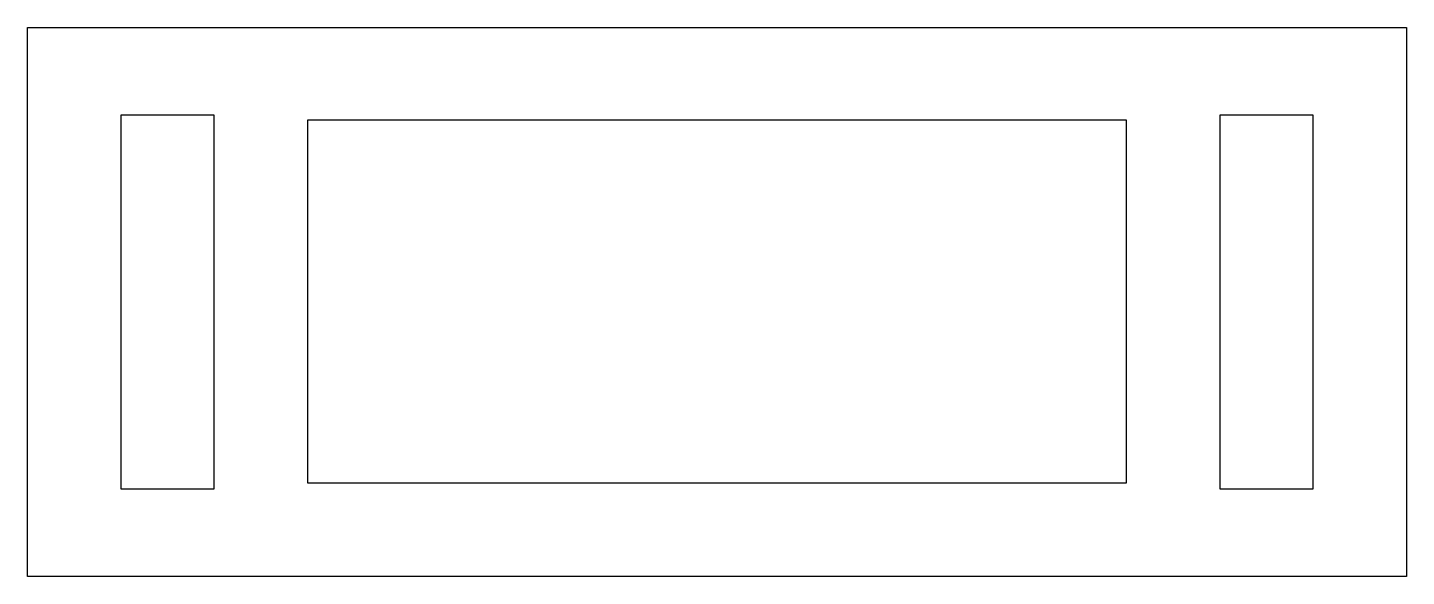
# Model space of a CAD drawing. Header units: millimetres. Extents: x -591 to 591, y -235 to 235.
import ezdxf

# ---------------------------------------------------------------- set-up
doc = ezdxf.new("R2010")
doc.units = ezdxf.units.MM
doc.layers.get('0').update_dxf_attribs({"linetype": 'CONTINUOUS'})

msp = doc.modelspace()

# ---------------------------------------------------------------- linework, layer by layer
for points in [[(590.9, -234.9), (-590.9, -234.9), (-590.9, 234.9), (590.9, 234.9)], [(-430.9, 160), (-510.9, 160), (-510.9, -160), (-430.9, -160)], [(351.1, -154.9), (351.1, 155.8), (-350.9, 155.8), (-350.9, -154.9)], [(510.9, 160), (430.9, 160), (430.9, -160), (510.9, -160)]]:
    msp.add_lwpolyline(points, close=True)

doc.saveas('drawing.dxf')
